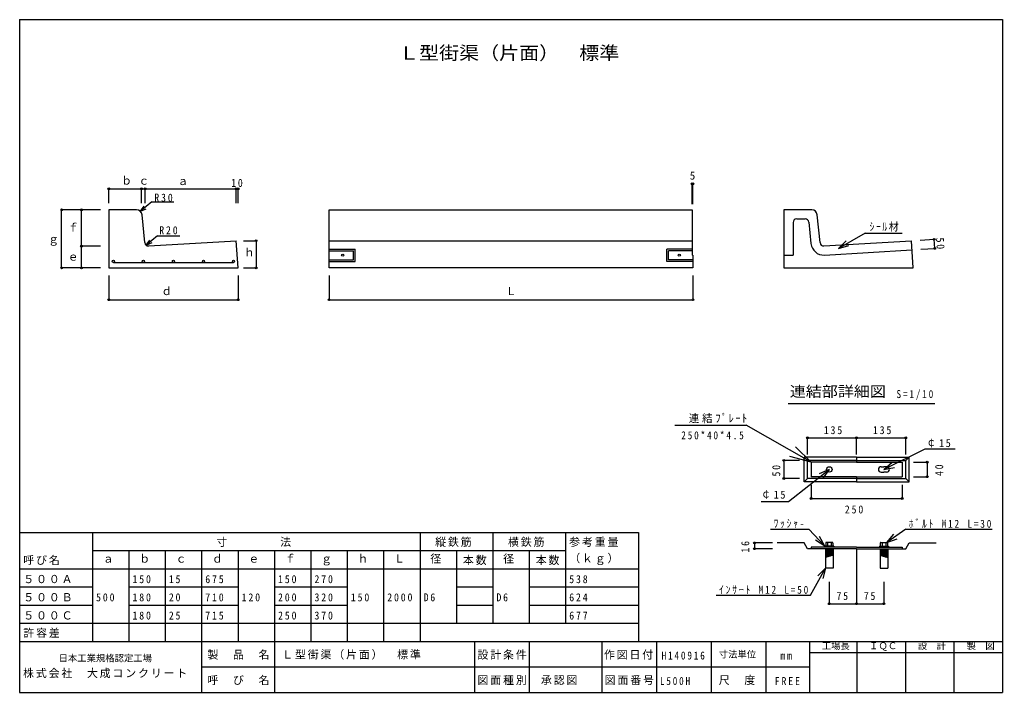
# Model space of a CAD drawing. Units: millimetres, scale not verified, with parts at other scales. Extents: x -2720 to 2680, y -1900 to 1800.
import ezdxf
from ezdxf.enums import TextEntityAlignment as Align

# ---------------------------------------------------------------- set-up
doc = ezdxf.new("R2010")
doc.units = ezdxf.units.MM
doc.header["$LTSCALE"] = 20
doc.header["$PDMODE"] = 32
doc.header["$PDSIZE"] = 10
for name, color, linetype in [('0-1', 3, 'Continuous'), ('0-2', 2, 'Continuous'), ('0-3', 7, 'Continuous'), ('0-F', 2, 'Continuous')]:
    doc.layers.add(name, color=color, linetype=linetype)
doc.styles.add('ＭＳ ゴシック', font='')
doc.styles.get('ＭＳ ゴシック').set_extended_font_data('MS Gothic')

msp = doc.modelspace()

# ---------------------------------------------------------------- linework, layer by layer
at = {"layer": '0-1'}
for p, q in [((-2230, 754.25), (-2230, 434.25)), ((-2077.15, 754.25), (-2230, 754.25)), ((-2031.91, 573.37), (-2047.3, 727.23)), ((-1020, 754.25), (975, 754.25)), ((975, 754.25), (975, 504.25)), ((1480, 754.25), (1480, 434.25)), ((1632.85, 754.25), (1480, 754.25)), ((1550, 704.25), (1596.65, 704.25)), ((1678.09, 573.37), (1662.7, 727.23)), ((1530, 684.25), (1530, 504.25)), ((1616.55, 686.24), (1628.34, 568.4)), ((-2010.81, 555.4), (-1530, 584.25)), ((-1020, 584.25), (975, 584.25)), ((1699.19, 555.4), (2180, 584.25)), ((-1020, 538.25), (-876, 538.25)), ((-1020, 529.25), (-885, 529.25)), ((-876, 470.25), (-876, 538.25)), ((836, 470.25), (836, 538.25)), ((975, 538.25), (836, 538.25)), ((975, 529.25), (845, 529.25)), ((980, 504.25), (975, 504.25)), ((980, 504.25), (980, 434.25)), ((1480, 504.25), (1530, 504.25)), ((1702.18, 505.49), (2183, 534.34)), ((-1020, 470.25), (-876, 470.25)), ((980, 470.25), (836, 470.25))]:
    msp.add_line(p, q, dxfattribs=at)
for points in [[(980, 434.25), (-1020, 434.25), (-1020, 754.25)], [(-2230, 434.25), (-1520, 434.25), (-1530, 584.25)], [(1480, 434.25), (2190, 434.25), (2180, 584.25)], [(-1020, 479.25), (-885, 479.25), (-885, 529.25)], [(980, 479.25), (845, 479.25), (845, 529.25)]]:
    msp.add_lwpolyline(points, dxfattribs=at)
for centre in [(-945, 504.25), (905, 504.25)]:
    msp.add_circle(centre, 6, dxfattribs=at)
for centre, radius, start, end in [((-2077.15, 724.25), 30, 5.71053, 90), ((1550, 684.25), 20, 90, 180), ((1596.65, 684.25), 20, 5.7108, 90), ((1632.85, 724.25), 30, 5.71053, 90), ((-2012.01, 575.36), 20, 185.71086, 273.43347), ((1697.99, 575.36), 70, 185.71086, 273.43347), ((1697.99, 575.36), 20, 185.71086, 273.43347)]:
    msp.add_arc(centre, radius, start, end, dxfattribs=at)
at = {"layer": '0-2'}
msp.add_line((-2205, 464.25), (-1545, 464.25), dxfattribs=at)
for centre in [(-2205, 470.25), (-2040, 470.25), (-1875, 470.25), (-1710, 470.25), (-1545, 470.25)]:
    msp.add_circle(centre, 6, dxfattribs=at)
at = {"layer": '0-3'}
for p, q in [((-2230, 869.46), (-2050, 869.46)), ((-2230, 790.07), (-2230, 869.46)), ((-1530, 869.46), (-1520, 869.46)), ((-1530, 790.07), (-1530, 869.46)), ((-1520, 790.07), (-1520, 869.46)), ((980, 897.2), (975, 897.2)), ((975, 784.66), (975, 897.2)), ((980, 784.66), (980, 897.2)), ((-1994.19, 797.45), (-2056.29, 745.8)), ((-2056.29, 745.8), (-2036.36, 774)), ((-2056.29, 745.8), (-2024.93, 760.26)), ((-1994.19, 797.45), (-1872.88, 797.45)), ((-2489.19, 434.25), (-2489.19, 754.25)), ((-2276.29, 754.25), (-2489.19, 754.25)), ((-2276.29, 754.25), (-2380.93, 754.25)), ((-1961.99, 611.06), (-2024.09, 559.42)), ((-1961.99, 611.06), (-1840.68, 611.06)), ((1926.95, 626.39), (2129.89, 626.39)), ((-2380.93, 434.25), (-2380.93, 554.25)), ((-2024.09, 559.42), (-2004.16, 587.61)), ((-2024.09, 559.42), (-1992.73, 573.87)), ((-1489.66, 584.25), (-1421.1, 584.25)), ((-1421.1, 584.25), (-1421.1, 434.25)), ((1779.18, 541.67), (1837.19, 557.02)), ((2229.26, 587.2), (2305.41, 591.77)), ((2232.25, 537.29), (2308.4, 541.86)), ((2308.4, 541.86), (2305.41, 591.77)), ((-2276.29, 434.25), (-2489.19, 434.25)), ((-2276.29, 434.25), (-2380.93, 434.25)), ((-1489.66, 434.25), (-1421.1, 434.25)), ((-2230, 393.15), (-2230, 259.64)), ((-1520, 393.15), (-1520, 259.64)), ((-1020, 393.15), (-1020, 259.64)), ((980, 393.15), (980, 259.64)), ((-2230, 259.64), (-1520, 259.64)), ((-1020, 259.64), (980, 259.64)), ((880.58, -430.57), (1272.37, -430.57)), ((1629.13, -634.1), (1272.37, -430.57)), ((1609.13, -500.33), (1879.13, -500.33)), ((1609.13, -591.87), (1609.13, -500.33)), ((2149.13, -591.87), (2149.13, -500.33)), ((1629.13, -634.1), (1543.84, -549.68)), ((1479.33, -624.1), (1479.33, -724.1)), ((1566.11, -624.1), (1479.33, -624.1)), ((1629.13, -634.1), (1513.06, -603.64)), ((2192.16, -634.1), (2266.54, -634.1)), ((2266.54, -634.1), (2266.54, -714.1)), ((1729.13, -674.1), (1673.97, -697.69)), ((2029.13, -674.1), (2087.98, -662.39)), ((1566.11, -724.1), (1479.33, -724.1)), ((2192.16, -714.1), (2266.54, -714.1)), ((1629.13, -759.01), (1629.13, -833.5)), ((2129.13, -759.01), (2129.13, -833.5)), ((1629.13, -833.5), (2129.13, -833.5)), ((-2720, -1020), (680, -1020)), ((-2320, -1020), (-2320, -1620)), ((-520, -1020), (-520, -1620)), ((-120, -1020), (-120, -1520)), ((280, -1020), (280, -1520)), ((680, -1020), (680, -1620)), ((2149.32, -1002.87), (2624.3, -1002.87)), ((1318.17, -1078.1), (1318.17, -1110.1)), ((1417.35, -1078.1), (1318.17, -1078.1)), ((1704.13, -1095.1), (1675.61, -1042.31)), ((2045.13, -1075.1), (2101.61, -1054.84)), ((-2320, -1120), (280, -1120)), ((-2120, -1120), (-2120, -1620)), ((-1920, -1120), (-1920, -1620)), ((-1720, -1120), (-1720, -1620)), ((-1520, -1120), (-1520, -1620)), ((-1320, -1120), (-1320, -1620)), ((-1120, -1120), (-1120, -1620)), ((-920, -1120), (-920, -1620)), ((-720, -1120), (-720, -1620)), ((-320, -1120), (-320, -1520)), ((80, -1120), (80, -1520)), ((1417.35, -1110.1), (1318.17, -1110.1)), ((-2720, -1220), (680, -1220)), ((1708.13, -1216.1), (1666.82, -1259.6)), ((1729.13, -1291.72), (1729.13, -1412.59)), ((2029.13, -1291.72), (2029.13, -1412.59)), ((-2720, -1320), (-2320, -1320)), ((-2120, -1320), (-1520, -1320)), ((-1320, -1320), (-920, -1320)), ((-320, -1320), (-120, -1320)), ((80, -1320), (680, -1320)), ((-2720, -1420), (-2320, -1420)), ((-2120, -1420), (-1520, -1420)), ((-1320, -1420), (-920, -1420)), ((-320, -1420), (-120, -1420)), ((80, -1420), (680, -1420)), ((1729.13, -1412.59), (1879.13, -1412.59))]:
    msp.add_line(p, q, dxfattribs=at)
at = {"layer": '0-3', "color": 2}
msp.add_line((1502.2, -311.12), (2308.71, -311.12), dxfattribs=at)
at = {"layer": '0-3', "color": 3}
for p, q in [((1879.13, -606.1), (1591.13, -606.1)), ((1591.13, -742.1), (1591.13, -606.1)), ((1591.13, -606.1), (1609.13, -624.1)), ((1879.13, -624.1), (1609.13, -624.1)), ((1879.13, -606.1), (2167.13, -606.1)), ((1879.13, -606.1), (1879.13, -634.1)), ((1879.13, -624.1), (2149.13, -624.1)), ((2149.13, -624.1), (2167.13, -606.1)), ((2167.13, -742.1), (2167.13, -606.1)), ((2014.13, -659.1), (2029.13, -659.1)), ((2014.13, -689.1), (2029.13, -689.1)), ((2044.13, -659.1), (2029.13, -659.1)), ((2044.13, -689.1), (2029.13, -689.1)), ((1609.13, -724.1), (1591.13, -742.1)), ((1879.13, -742.1), (1591.13, -742.1)), ((1879.13, -714.1), (1629.13, -714.1)), ((1879.13, -714.1), (2129.13, -714.1)), ((1879.13, -714.1), (1879.13, -742.1)), ((1879.13, -742.1), (2167.13, -742.1)), ((2149.13, -724.1), (2167.13, -742.1)), ((1709.13, -1079.1), (1709.13, -1095.1)), ((1745.13, -1075.1), (1713.13, -1075.1)), ((1719.13, -1075.1), (1719.13, -1095.1)), ((1739.13, -1075.1), (1739.13, -1095.1)), ((1749.13, -1079.1), (1749.13, -1095.1)), ((2009.13, -1079.1), (2009.13, -1095.1)), ((2013.13, -1075.1), (2045.13, -1075.1)), ((2019.13, -1075.1), (2019.13, -1095.1)), ((2039.13, -1075.1), (2039.13, -1095.1)), ((2049.13, -1079.1), (2049.13, -1095.1)), ((1879.13, -1110.1), (1609.13, -1110.1)), ((1629.13, -1101.1), (1629.13, -1110.1)), ((1879.13, -1101.1), (1629.13, -1101.1)), ((1704.13, -1095.1), (1704.13, -1101.1)), ((1754.13, -1095.1), (1704.13, -1095.1)), ((1708.13, -1110.1), (1708.13, -1216.1)), ((1714.13, -1110.1), (1714.13, -1156.62)), ((1744.13, -1114.1), (1714.13, -1114.1)), ((1744.13, -1118.1), (1714.13, -1118.1)), ((1744.13, -1122.1), (1714.13, -1122.1)), ((1744.13, -1126.1), (1714.13, -1126.1)), ((1744.13, -1130.1), (1714.13, -1130.1)), ((1744.13, -1110.1), (1744.13, -1147.4)), ((1750.13, -1110.1), (1750.13, -1216.1)), ((1754.13, -1095.1), (1754.13, -1101.1)), ((1879.13, -1101.1), (2129.13, -1101.1)), ((1879.13, -1110.1), (2149.13, -1110.1)), ((1879.13, -1110.1), (1879.13, -1341.31)), ((2004.13, -1095.1), (2054.13, -1095.1)), ((2004.13, -1095.1), (2004.13, -1101.1)), ((2008.13, -1110.1), (2008.13, -1216.1)), ((2014.13, -1110.1), (2014.13, -1147.4)), ((2014.13, -1114.1), (2044.13, -1114.1)), ((2014.13, -1118.1), (2044.13, -1118.1)), ((2014.13, -1122.1), (2044.13, -1122.1)), ((2014.13, -1126.1), (2044.13, -1126.1)), ((2014.13, -1130.1), (2044.13, -1130.1)), ((2044.13, -1110.1), (2044.13, -1156.62)), ((2050.13, -1110.1), (2050.13, -1216.1)), ((2054.13, -1095.1), (2054.13, -1101.1)), ((2129.13, -1101.1), (2129.13, -1110.1)), ((1750.13, -1145.56), (1708.13, -1158.46)), ((1744.13, -1134.1), (1714.13, -1134.1)), ((1744.13, -1138.1), (1714.13, -1138.1)), ((1744.13, -1142.1), (1714.13, -1142.1)), ((1744.13, -1146.1), (1714.13, -1146.1)), ((1735.36, -1150.1), (1714.13, -1150.1)), ((1722.34, -1154.1), (1714.13, -1154.1)), ((2008.13, -1145.56), (2050.13, -1158.46)), ((2014.13, -1134.1), (2044.13, -1134.1)), ((2014.13, -1138.1), (2044.13, -1138.1)), ((2014.13, -1142.1), (2044.13, -1142.1)), ((2014.13, -1146.1), (2044.13, -1146.1)), ((2022.91, -1150.1), (2044.13, -1150.1)), ((2035.93, -1154.1), (2044.13, -1154.1)), ((1750.13, -1216.1), (1708.13, -1216.1)), ((2008.13, -1216.1), (2050.13, -1216.1))]:
    msp.add_line(p, q, dxfattribs=at)
at = {"layer": '0-3'}
for points in [[(-2050, 790.07), (-2050, 869.46), (-2030, 869.46)], [(-2030, 790.07), (-2030, 869.46), (-1530, 869.46)], [(-2276.29, 554.25), (-2380.93, 554.25), (-2380.93, 754.25)], [(1926.95, 626.39), (1779.18, 541.67), (1821.74, 583.97)], [(1879.13, -591.87), (1879.13, -500.33), (2149.13, -500.33)], [(2420.29, -562.95), (2254.52, -562.95), (2029.13, -674.1), (2074.25, -634.54)], [(1355.56, -849.86), (1505.39, -849.86), (1729.13, -674.1), (1693.15, -722.11)], [(1406.57, -1002.87), (1616.96, -1002.87), (1704.13, -1095.1), (1653.04, -1063.64)], [(2149.32, -1002.87), (2045.13, -1075.1), (2083.92, -1029.32)], [(1106.92, -1366.28), (1626.53, -1366.28), (1708.13, -1216.1), (1694.11, -1274.43)], [(1879.13, -1291.72), (1879.13, -1412.59), (2029.13, -1412.59)], [(-2720, -1520), (-920, -1520), (680, -1520)]]:
    msp.add_lwpolyline(points, dxfattribs=at)
at = {"layer": '0-3', "color": 3}
for points in [[(1879.13, -724.1), (1609.13, -724.1), (1609.13, -624.1)], [(1879.13, -634.1), (1629.13, -634.1), (1629.13, -714.1)], [(1879.13, -724.1), (2149.13, -724.1), (2149.13, -624.1)], [(1879.13, -634.1), (2129.13, -634.1), (2129.13, -714.1)], [(1609.13, -1110.1), (1591.13, -1078.1), (1442.76, -1078.1)], [(2149.13, -1110.1), (2167.13, -1078.1), (2315.51, -1078.1)]]:
    msp.add_lwpolyline(points, dxfattribs=at)
msp.add_circle((1729.13, -674.1), 15, dxfattribs=at)
for centre, radius, start, end in [((2014.13, -674.1), 15, 90, 270), ((2044.13, -674.1), 15, 270, 90), ((1713.13, -1079.1), 4, 90, 180), ((1745.13, -1079.1), 4, 0, 90), ((2013.13, -1079.1), 4, 90, 180), ((2045.13, -1079.1), 4, 0, 90)]:
    msp.add_arc(centre, radius, start, end, dxfattribs=at)
at = {"layer": '0-3'}
for p in [(-2230, 869.46), (-2050, 869.46), (-2030, 869.46), (-1530, 869.46), (-1520, 869.46), (975, 897.2), (980, 897.2), (-2489.19, 754.25), (-2380.93, 754.25), (2305.41, 591.77), (-2380.93, 554.25), (-1421.1, 584.25), (2308.4, 541.86), (-2489.19, 434.25), (-2380.93, 434.25), (-1421.1, 434.25), (-2230, 259.64), (-1520, 259.64), (-1020, 259.64), (980, 259.64), (1609.13, -500.33), (1879.13, -500.33), (2149.13, -500.33), (1479.33, -624.1), (2266.54, -634.1), (1479.33, -724.1), (2266.54, -714.1), (1629.13, -833.5), (2129.13, -833.5), (1318.17, -1078.1), (1318.17, -1110.1), (1729.13, -1412.59), (1879.13, -1412.59), (2029.13, -1412.59)]:
    msp.add_point(p, dxfattribs=at)
at = {"layer": '0-F'}
for p, q in [((-2720, 1800), (-2720, -1900)), ((-2720, 1800), (2680, 1800)), ((2680, 1800), (2680, -1900)), ((-2720, -1620), (2680, -1620)), ((-1720, -1620), (-1720, -1900)), ((-1320, -1620), (-1320, -1900)), ((-220, -1620), (-220, -1900)), ((80, -1620), (80, -1900)), ((480, -1620), (480, -1900)), ((780, -1620), (780, -1900)), ((1080, -1620), (1080, -1900)), ((1380, -1620), (1380, -1900)), ((1620, -1620), (1620, -1900)), ((1880, -1620), (1880, -1900)), ((2148, -1620), (2148, -1900)), ((2414, -1620), (2414, -1900)), ((1620, -1680), (2680, -1680)), ((-1720, -1760), (1620, -1760)), ((-2720, -1900), (2680, -1900))]:
    msp.add_line(p, q, dxfattribs=at)

# ---------------------------------------------------------------- texts
at = {"layer": '0-3', "color": 3, "style": 'ＭＳ ゴシック', "width": 1.1}
msp.add_text('Ｌ型街渠（片面）\u3000標準', height=73.31, dxfattribs=at).set_placement((-635.25, 1558.03), align=Align.BOTTOM_LEFT)
at = {"layer": '0-3', "style": 'ＭＳ ゴシック'}
for s, p in [('ｂ', (-2162.53, 879.5)), ('ｃ', (-2067.6, 878.76)), ('ａ', (-1853.07, 876.96)), ('5', (962.5, 907.2)), ('ｆ', (-2455.65, 621.05)), ('ｇ', (-2563.48, 557.98)), ('ｈ', (-1487.44, 484.11)), ('ｅ', (-2456.24, 461.13)), ('ｄ', (-1941.66, 271.7)), ('Ｌ', (-49.33, 271.87)), ('ａ', (-2263.29, -1200)), ('ｂ', (-2063.29, -1200)), ('ｃ', (-1863.29, -1200)), ('ｄ', (-1663.29, -1200)), ('ｅ', (-1463.29, -1200)), ('ｆ', (-1263.29, -1200)), ('ｇ', (-1063.29, -1200)), ('ｈ', (-863.29, -1200)), ('Ｌ', (-663.29, -1200)), ('径', (-463.29, -1200)), ('径', (-63.29, -1200))]:
    msp.add_text(s, height=43.99, dxfattribs=at).set_placement(p, align=Align.BOTTOM_LEFT)
at = {"layer": '0-3', "style": 'ＭＳ ゴシック', "width": 1.1}
msp.add_text('連結部詳細図', height=58.65, dxfattribs=at).set_placement((1512.03, -291.75), align=Align.BOTTOM_LEFT)
at = {"layer": '0-3', "char_height": 43.99, "attachment_point": 7, "style": 'ＭＳ ゴシック'}
for s, insert in [('\\T1.36;\\W0.9;10', (-1557.5, 879.46)), ('\\T1.38;\\W0.9;R30', (-1980.02, 798.33)), ('\\T1.38;\\W0.9;R20', (-1952.88, 618.94)), ('\\T1.3;\\W0.9;ｼｰﾙ材', (1950.59, 634.27)), ('\\T1.39;\\W0.85;S=1/10', (2098.32, -291.99)), ('\\T1.28;\\W0.95;連結ﾌﾟﾚｰﾄ', (957.09, -419.5)), ('\\T1.39;\\W0.85;250*40*4.5', (915.65, -508.76)), ('\\T1.38;\\W0.9;135', (1698.8, -480.33)), ('\\T1.38;\\W0.9;135', (1968.8, -480.33)), ('\\T1.26;\\W0.95;￠15', (2260.9, -553.39)), ('\\T1.26;\\W0.95;￠15', (1352.38, -837.1)), ('\\T1.38;\\W0.9;250', (1814.43, -916.38)), ('\\T1.38;\\W0.85;ﾜｯｼｬ-', (1422.51, -996.49)), ('\\T1.39;\\W0.85;ﾎﾞﾙﾄ\\~M12\\~L=30', (2165.76, -996.49)), ('\\T1.17;寸\u3000\u3000\u3000\u3000法', (-1639.59, -1100)), ('\\T1.17;縦鉄筋', (-436.73, -1100)), ('\\T1.17;横鉄筋', (-36.73, -1100)), ('\\T1.17;参考重量', (300, -1100)), ('\\T1.17;（ｋｇ）', (300, -1200)), ('\\T1.17;呼び名', (-2700, -1200)), ('\\T1.17;本数', (-284.17, -1200)), ('\\T1.17;本数', (115.83, -1200)), ('\\T1.17;５００Ａ', (-2700, -1300)), ('\\T1.38;\\W0.9;150', (-2100, -1300)), ('\\T1.36;\\W0.9;15', (-1900, -1300)), ('\\T1.38;\\W0.9;675', (-1700, -1300)), ('\\T1.38;\\W0.9;150', (-1300, -1300)), ('\\T1.38;\\W0.9;270', (-1100, -1300)), ('\\T1.38;\\W0.9;538', (300, -1300)), ('\\T1.39;\\W0.85;ｲﾝｻｰﾄ\\~M12\\~L=50', (1123.35, -1359.9)), ('\\T1.36;\\W0.9;75', (1768.64, -1392.59)), ('\\T1.36;\\W0.9;75', (1918.64, -1392.59)), ('\\T1.17;５００Ｂ', (-2700, -1400)), ('\\T1.38;\\W0.9;500', (-2300, -1400)), ('\\T1.38;\\W0.9;180', (-2100, -1400)), ('\\T1.36;\\W0.9;20', (-1900, -1400)), ('\\T1.38;\\W0.9;710', (-1700, -1400)), ('\\T1.38;\\W0.9;120', (-1500, -1400)), ('\\T1.38;\\W0.9;200', (-1300, -1400)), ('\\T1.38;\\W0.9;320', (-1100, -1400)), ('\\T1.38;\\W0.9;150', (-900, -1400)), ('\\T1.38;\\W0.9;2000', (-700, -1400)), ('\\T1.36;\\W0.9;D6', (-500, -1400)), ('\\T1.36;\\W0.9;D6', (-100, -1400)), ('\\T1.38;\\W0.9;624', (300, -1400)), ('\\T1.17;５００Ｃ', (-2700, -1500)), ('\\T1.38;\\W0.9;180', (-2100, -1500)), ('\\T1.36;\\W0.9;25', (-1900, -1500)), ('\\T1.38;\\W0.9;715', (-1700, -1500)), ('\\T1.38;\\W0.9;250', (-1300, -1500)), ('\\T1.38;\\W0.9;370', (-1100, -1500)), ('\\T1.38;\\W0.9;677', (300, -1500)), ('\\T1.17;許容差', (-2700, -1600)), ('\\T1.17;Ｌ型街渠（片面）\u3000標準', (-1277.45, -1720)), ('\\T1.38;\\W0.85;L500H', (798.36, -1860))]:
    msp.add_mtext(s, dxfattribs=dict(at, insert=insert))
for s, insert, rotation in [('\\T1.36;\\W0.9;50', (2314.94, 599.86), 273.434), ('\\T1.36;\\W0.9;50', (1460.18, -712.76), 90), ('\\T1.36;\\W0.9;40', (2355.55, -709.97), 90), ('\\T1.36;\\W0.9;16', (1290.04, -1131.16), 90)]:
    msp.add_mtext(s, dxfattribs=dict(at, insert=insert, rotation=rotation))
at = {"layer": '0-F', "color": 4, "style": 'ＭＳ ゴシック'}
for s, p in [('寸法単位', (1121.75, -1720)), ('工場長', (1687.89, -1673.52)), ('ＩＱＣ', (1947.89, -1673.52)), ('設\u3000計', (2215.89, -1673.52)), ('製\u3000図', (2483.89, -1673.52)), ('日本工業規格認定工場', (-2506.22, -1741.22))]:
    msp.add_text(s, height=36.66, dxfattribs=at).set_placement(p, align=Align.BOTTOM_LEFT)
at = {"layer": '0-F', "color": 7, "char_height": 43.99, "attachment_point": 7, "style": 'ＭＳ ゴシック'}
for s, insert in [('\\T1.17;製\u3000品\u3000名', (-1688.33, -1720)), ('\\T1.17;設計条件', (-204.1, -1720)), ('\\T1.17;作図日付', (490.71, -1720)), ('\\T1.39;\\W0.85;H140916', (807.59, -1720)), ('\\T1.36;\\W0.9;mm', (1460.31, -1720)), ('\\T1.17;株式会社\u3000大成コンクリート', (-2701.23, -1822.03)), ('\\T1.17;呼\u3000び\u3000名', (-1688.33, -1860)), ('\\T1.17;図面種別', (-204.1, -1860)), ('\\T1.17;承認図', (144.38, -1860)), ('\\T1.17;図面番号', (494.76, -1860)), ('\\T1.17;尺\u3000度', (1121.75, -1860)), ('\\T1.38;\\W0.9;FREE', (1429.2, -1860))]:
    msp.add_mtext(s, dxfattribs=dict(at, insert=insert))

doc.saveas('drawing.dxf')
